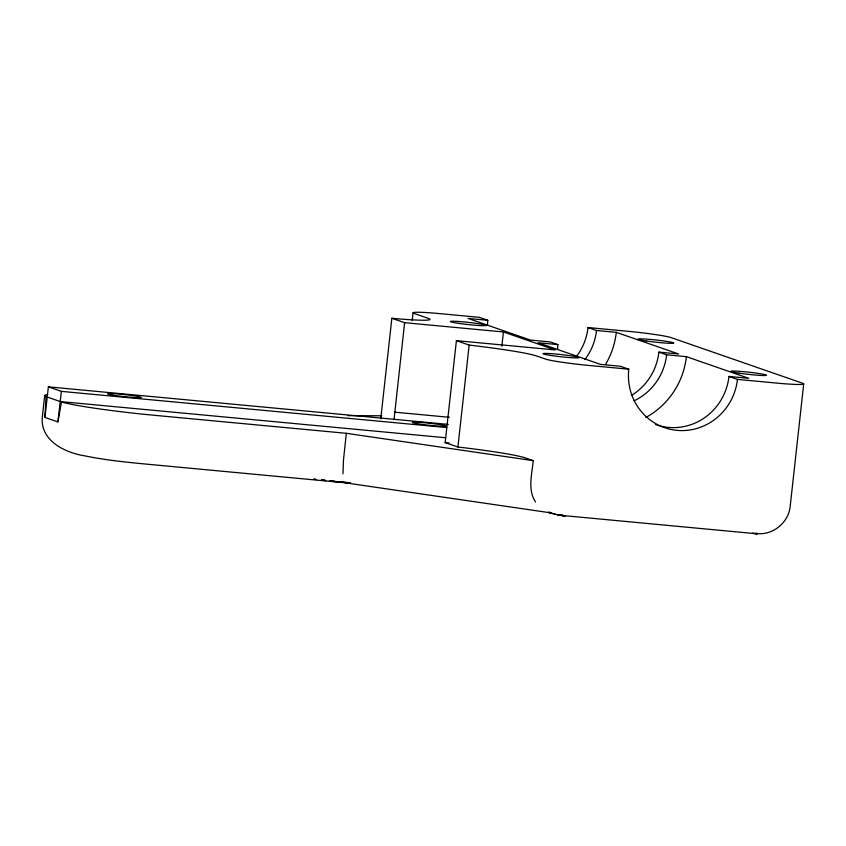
<?xml version="1.0" encoding="UTF-8"?>
<svg xmlns="http://www.w3.org/2000/svg" width="846" height="846" viewBox="0 0 846 846"><rect width="100%" height="100%" fill="white"/><g stroke="black" fill="none" stroke-linecap="round" stroke-linejoin="round"><path stroke-width="1.27" d="M46.033 396.615L61.462 401.977L57.919 421.943L44.912 417.427L46.033 396.615A77.06 4.706 6.3 0 1 47.588 394.606M803.7 383.989L790.196 506.32C788.789 521.707 774.407 534.228 759.021 533.741M44.69 395.526L42.448 415.883C39.18 440.385 64.973 452.885 85.277 455.941C103.677 459.78 122.406 461.768 141.092 463.619L344.787 482.749L551.285 512.94L548.61 512.264L554.955 514.273M448.295 424.406L48.37 386.855L44.912 417.427M57.919 421.943L61.367 391.37L48.37 386.855M61.462 401.977A77.06 4.706 6.3 0 0 153.623 415.227L346.331 433.311L343.476 460.023L342.99 473.771M380.753 418.886L391.857 318.255A51.373 3.141 6.3 0 0 428.383 318.424L414.212 313.506A35.966 2.2 6.3 0 1 439.783 313.623L479.312 317.335L487.814 320.285A56.513 54.482 -70.9 0 0 487.497 324.811M394.035 419.69L404.61 322.686L391.857 318.255M412.214 320.623L413.081 312.745M535.497 501.921C527.365 489.591 532.081 474.067 533.213 460.636L525.535 457.972A77.06 4.706 6.3 0 0 457.908 447.016L445.155 442.585L456.406 340.652L555.23 349.927L503.433 331.96L404.61 322.686M457.908 447.016L469.16 345.083L456.406 340.652M501.858 346.226L503.433 331.96M753.733 533.509L752.39 533.329L757.53 533.657M565.445 515.817L561.363 515.394L753.215 533.445M557.123 514.675L560.38 515.193L554.056 514.061L555.314 514.336M561.141 515.299L560.126 515.225L564.62 515.7M347.664 415.629L381.874 415.788M337.406 481.85L350.456 483.013L329.538 480.972L350.456 482.802M350.519 482.918L345.253 482.749L350.434 482.897M345.253 482.749L350.508 482.971M562.854 515.521L560.739 515.309L564.018 515.7L562.675 515.552M559.555 515.14L560.38 515.193M756.197 533.414L757.73 533.551M558.54 514.971L559.703 515.077M576.295 356.716A56.513 54.482 -70.9 0 0 588.023 327.539L627.552 331.251A35.966 2.2 6.3 0 1 671.153 337.628L802.568 383.227A35.966 2.2 6.3 0 1 776.998 383.111L737.469 379.399L728.966 376.449A56.513 54.482 -70.9 0 1 655.597 424.555M487.814 320.285L468.05 318.434L530.41 340.071L550.175 341.921L557.905 344.608A56.513 54.482 -70.9 0 0 557.577 349.134M588.023 327.539L596.525 330.49L616.29 332.351L678.651 353.988L658.886 352.126A56.513 54.482 -70.9 0 1 631.275 395.494M557.905 344.608L538.141 342.746L600.501 364.383L620.266 366.244L628.768 369.194A56.513 54.482 -70.9 0 0 676.927 430.36A56.513 54.482 -70.9 0 0 737.469 379.399M658.886 352.126L666.616 354.812L686.381 356.663L748.731 378.299L728.966 376.449M628.768 369.194L589.239 365.483A35.966 2.2 6.3 0 1 545.628 359.106L536.787 356.039A77.06 4.706 6.3 0 0 469.16 345.083M394.733 412.171L449.342 417.3M61.367 391.37L446.836 427.558M60.246 401.564L445.715 437.752M445.155 442.585L449.057 442.955M557.387 514.749L558.688 514.876M313.729 479.206L316.351 479.502M321.607 480.094L325.551 480.539L321.702 480.042M313.824 479.185L316.446 479.492M321.681 480.084L325.636 480.507M329.559 480.94L334.783 481.543M755.711 533.53L757.064 533.678M346.331 433.311L533.213 460.636M753.998 533.456L754.907 533.593M686.381 356.663A77.06 74.3 -70.9 0 1 645.847 417.448M666.616 354.812A56.513 54.482 -70.9 0 1 634.077 400.814M596.525 330.49A56.513 54.482 -70.9 0 1 584.798 359.666M616.29 332.351A77.06 74.3 -70.9 0 1 605.482 364.51M755.267 533.519L754.685 533.498L756.356 533.667L755.267 533.519M757.73 533.593L756.187 533.466L757.667 533.625M564.684 515.764L563.743 515.616L564.684 515.764M552.301 513.543L549.403 512.433L552.301 513.543M551.486 355.553A17.978 1.1 6.3 0 0 578.759 357.647A17.978 1.1 6.3 0 0 552.427 353.744A17.978 1.1 6.3 0 0 551.486 355.553M646.492 340.991A17.978 1.1 6.3 0 0 673.754 343.085A17.978 1.1 6.3 0 0 647.433 339.183A17.978 1.1 6.3 0 0 646.492 340.991M739.256 373.181A17.978 1.1 6.3 0 0 766.518 375.275A17.978 1.1 6.3 0 0 740.197 371.373A17.978 1.1 6.3 0 0 739.256 373.181M458.722 323.362A17.978 1.1 6.3 0 0 485.995 325.456A17.978 1.1 6.3 0 0 459.664 321.554A17.978 1.1 6.3 0 0 458.722 323.362M112.402 395.04A16.952 1.036 6.3 0 0 140.648 397.694A16.952 1.036 6.3 0 0 120.153 394.151A16.952 1.036 6.3 0 0 112.402 395.04M417.215 423.656A16.952 1.036 6.3 0 0 445.461 426.299A16.952 1.036 6.3 0 0 424.967 422.767A16.952 1.036 6.3 0 0 417.215 423.656"/></g></svg>
